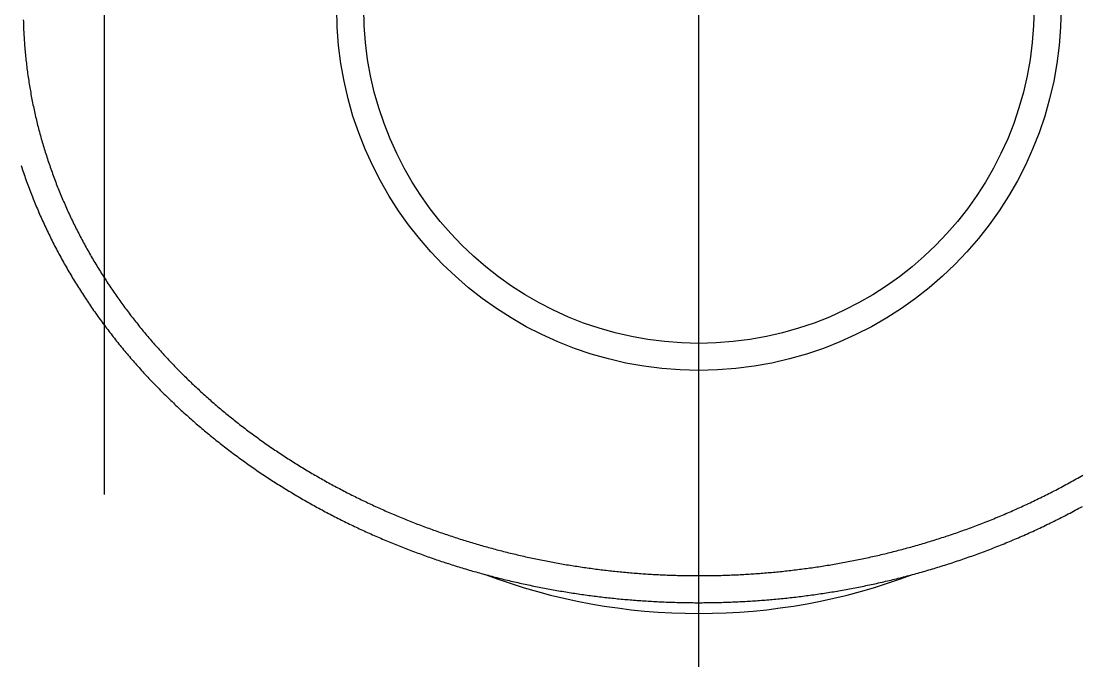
# Model space of a CAD drawing. Extents: x -46.7 to 49, y -47.1 to 16.5.
# Drawn here: x 31.56 to 41.37, y -6.04 to -0.12 of the extents above; entities that cross this region are included whole.
import ezdxf

# ---------------------------------------------------------------- set-up
doc = ezdxf.new("R2010")
doc.units = 0
doc.linetypes.add('CENTER', pattern=[50.8, 31.75, -6.35, 6.35, -6.35])
doc.linetypes.add('DASHED', pattern=[19.05, 12.7, -6.35])
doc.layers.get('0').update_dxf_attribs({"linetype": 'CONTINUOUS'})
doc.layers.add('CENTER', color=1, linetype='CENTER')

msp = doc.modelspace()

# ---------------------------------------------------------------- linework, layer by layer
at = {"color": 3, "linetype": 'DASHED'}
msp.add_line((32.3317, 8.2), (32.3317, -24.8), dxfattribs=at)
at = {"color": 7}
for points in [[(31.583, -0.1049, 0), (31.5834, -0.1211, 0), (31.5839, -0.1372, 0), (31.5844, -0.1534, 0), (31.585, -0.1695, 0), (31.5856, -0.1856, 0), (31.5863, -0.2018, 0), (31.5871, -0.2179, 0), (31.588, -0.234, 0), (31.5888, -0.2502, 0), (31.5898, -0.2663, 0), (31.5908, -0.2824, 0), (31.5919, -0.2985, 0), (31.593, -0.3146, 0), (31.5942, -0.3308, 0), (31.5954, -0.3469, 0), (31.5967, -0.363, 0), (31.5981, -0.3791, 0), (31.5995, -0.3952, 0), (31.601, -0.4113, 0), (31.6025, -0.4274, 0), (31.6041, -0.4435, 0), (31.6058, -0.4595, 0), (31.6075, -0.4756, 0), (31.6093, -0.4917, 0), (31.6111, -0.5078, 0), (31.613, -0.5238, 0), (31.6149, -0.5399, 0), (31.6169, -0.5559, 0), (31.619, -0.572, 0), (31.6211, -0.588, 0), (31.6233, -0.604, 0), (31.6256, -0.6201, 0), (31.6279, -0.6361, 0), (31.6302, -0.6521, 0), (31.6326, -0.6681, 0), (31.6351, -0.6841, 0), (31.6376, -0.7001, 0), (31.6402, -0.7161, 0), (31.6429, -0.7321, 0), (31.6456, -0.748, 0), (31.6483, -0.764, 0), (31.6512, -0.7799, 0), (31.6541, -0.7959, 0), (31.657, -0.8118, 0), (31.66, -0.8277, 0), (31.663, -0.8436, 0), (31.6662, -0.8595, 0), (31.6693, -0.8754, 0), (31.6726, -0.8913, 0), (31.6759, -0.9072, 0), (31.6792, -0.9231, 0), (31.6826, -0.9389, 0), (31.6861, -0.9548, 0), (31.6896, -0.9706, 0), (31.6932, -0.9864, 0), (31.6968, -1.0022, 0), (31.7005, -1.018, 0), (31.7042, -1.0338, 0), (31.708, -1.0496, 0), (31.7119, -1.0654, 0), (31.7158, -1.0811, 0), (31.7198, -1.0969, 0), (31.7239, -1.1126, 0), (31.7279, -1.1283, 0), (31.7321, -1.144, 0), (31.7363, -1.1597, 0), (31.7406, -1.1754, 0), (31.7449, -1.191, 0), (31.7493, -1.2067, 0), (31.7537, -1.2223, 0), (31.7582, -1.2379, 0), (31.7627, -1.2535, 0), (31.7673, -1.2691, 0), (31.772, -1.2847, 0), (31.7767, -1.3002, 0), (31.7815, -1.3158, 0), (31.7863, -1.3313, 0), (31.7912, -1.3468, 0), (31.7961, -1.3623, 0), (31.8011, -1.3778, 0), (31.8062, -1.3932, 0), (31.8113, -1.4087, 0), (31.8164, -1.4241, 0), (31.8216, -1.4395, 0), (31.8269, -1.4549, 0), (31.8322, -1.4703, 0), (31.8376, -1.4856, 0), (31.843, -1.501, 0), (31.8485, -1.5163, 0), (31.854, -1.5316, 0), (31.8596, -1.5469, 0), (31.8652, -1.5621, 0), (31.8709, -1.5774, 0), (31.8767, -1.5926, 0), (31.8825, -1.6078, 0), (31.8883, -1.623, 0), (31.8942, -1.6381, 0), (31.9002, -1.6533, 0), (31.9062, -1.6684, 0), (31.9123, -1.6835, 0), (31.9184, -1.6986, 0), (31.9245, -1.7136, 0), (31.9308, -1.7287, 0), (31.937, -1.7437, 0), (31.9433, -1.7587, 0), (31.9497, -1.7737, 0), (31.9561, -1.7886, 0), (31.9626, -1.8036, 0), (31.9691, -1.8185, 0), (31.9757, -1.8334, 0), (31.9823, -1.8482, 0), (31.989, -1.8631, 0), (31.9958, -1.8779, 0), (32.0025, -1.8927, 0), (32.0094, -1.9075, 0), (32.0162, -1.9222, 0), (32.0232, -1.9369, 0), (32.0302, -1.9516, 0), (32.0372, -1.9663, 0), (32.0443, -1.9809, 0), (32.0514, -1.9956, 0), (32.0586, -2.0102, 0), (32.0658, -2.0248, 0), (32.0731, -2.0393, 0), (32.0804, -2.0538, 0), (32.0878, -2.0683, 0), (32.0952, -2.0828, 0), (32.1027, -2.0972, 0), (32.1102, -2.1117, 0), (32.1178, -2.1261, 0), (32.1254, -2.1404, 0), (32.133, -2.1548, 0), (32.1407, -2.1691, 0), (32.1485, -2.1833, 0), (32.1563, -2.1976, 0), (32.1641, -2.2118, 0), (32.172, -2.226, 0), (32.18, -2.2402, 0), (32.1879, -2.2543, 0), (32.196, -2.2685, 0), (32.204, -2.2825, 0), (32.2122, -2.2966, 0), (32.2203, -2.3106, 0), (32.2285, -2.3246, 0), (32.2368, -2.3386, 0), (32.2451, -2.3525, 0), (32.2534, -2.3664, 0), (32.2618, -2.3803, 0), (32.2703, -2.3942, 0), (32.2787, -2.408, 0), (32.2872, -2.4218, 0), (32.2958, -2.4356, 0), (32.3044, -2.4493, 0), (32.3131, -2.463, 0), (32.3218, -2.4767, 0), (32.3305, -2.4904, 0), (32.3393, -2.504, 0), (32.3481, -2.5176, 0), (32.357, -2.5312, 0), (32.3659, -2.5447, 0), (32.3748, -2.5582, 0), (32.3838, -2.5717, 0), (32.3928, -2.5851, 0), (32.4019, -2.5985, 0), (32.411, -2.6119, 0), (32.4202, -2.6253, 0), (32.4294, -2.6386, 0), (32.4386, -2.6519, 0), (32.4479, -2.6652, 0), (32.4572, -2.6784, 0), (32.4666, -2.6916, 0), (32.476, -2.7048, 0), (32.4854, -2.7179, 0), (32.4949, -2.731, 0), (32.5044, -2.7441, 0), (32.514, -2.7572, 0), (32.5236, -2.7702, 0), (32.5332, -2.7832, 0), (32.5429, -2.7961, 0), (32.5526, -2.809, 0), (32.5624, -2.8219, 0), (32.5722, -2.8348, 0), (32.582, -2.8476, 0), (32.5919, -2.8604, 0), (32.6018, -2.8732, 0), (32.6117, -2.8859, 0), (32.6217, -2.8986, 0), (32.6317, -2.9113, 0), (32.6418, -2.9239, 0), (32.6519, -2.9365, 0), (32.662, -2.9491, 0), (32.6722, -2.9616, 0), (32.6824, -2.9741, 0), (32.6927, -2.9866, 0), (32.7029, -2.999, 0), (32.7133, -3.0114, 0), (32.7236, -3.0238, 0), (32.734, -3.0362, 0), (32.7444, -3.0485, 0), (32.7549, -3.0608, 0), (32.7654, -3.073, 0), (32.7759, -3.0852, 0), (32.7865, -3.0974, 0), (32.7971, -3.1096, 0), (32.8078, -3.1217, 0), (32.8184, -3.1338, 0), (32.8292, -3.1458, 0), (32.8399, -3.1579, 0), (32.8507, -3.1699, 0), (32.8615, -3.1818, 0), (32.8724, -3.1938, 0), (32.8833, -3.2056, 0), (32.8942, -3.2175, 0), (32.9052, -3.2293, 0), (32.9162, -3.2411, 0), (32.9272, -3.2529, 0), (32.9383, -3.2647, 0), (32.9494, -3.2763, 0), (32.9605, -3.288, 0), (32.9717, -3.2997, 0), (32.9829, -3.3113, 0), (32.9941, -3.3228, 0), (33.0054, -3.3344, 0), (33.0167, -3.3459, 0), (33.028, -3.3574, 0), (33.0394, -3.3688, 0), (33.0508, -3.3802, 0), (33.0622, -3.3916, 0), (33.0737, -3.403, 0), (33.0852, -3.4143, 0), (33.0968, -3.4256, 0), (33.1083, -3.4368, 0), (33.1199, -3.448, 0), (33.1316, -3.4592, 0), (33.1432, -3.4704, 0), (33.1549, -3.4815, 0), (33.1666, -3.4926, 0), (33.1784, -3.5036, 0), (33.1902, -3.5146, 0), (33.202, -3.5256, 0), (33.2139, -3.5366, 0), (33.2258, -3.5475, 0), (33.2377, -3.5584, 0), (33.2496, -3.5692, 0), (33.2616, -3.58, 0), (33.2736, -3.5908, 0), (33.2857, -3.6016, 0), (33.2977, -3.6123, 0), (33.3099, -3.623, 0), (33.322, -3.6337, 0), (33.3341, -3.6443, 0), (33.3463, -3.6549, 0), (33.3586, -3.6654, 0), (33.3708, -3.6759, 0), (33.3831, -3.6864, 0), (33.3954, -3.6969, 0), (33.4078, -3.7073, 0), (33.4201, -3.7177, 0), (33.4325, -3.7281, 0), (33.445, -3.7384, 0), (33.4574, -3.7487, 0), (33.4699, -3.7589, 0), (33.4824, -3.7691, 0), (33.495, -3.7793, 0), (33.5075, -3.7895, 0), (33.5201, -3.7996, 0), (33.5328, -3.8097, 0), (33.5454, -3.8197, 0), (33.5581, -3.8298, 0), (33.5708, -3.8397, 0), (33.5836, -3.8497, 0), (33.5963, -3.8596, 0), (33.6091, -3.8695, 0), (33.622, -3.8793, 0), (33.6348, -3.8891, 0), (33.6477, -3.8989, 0), (33.6606, -3.9087, 0), (33.6735, -3.9184, 0), (33.6865, -3.9281, 0), (33.6995, -3.9377, 0), (33.7125, -3.9473, 0), (33.7255, -3.9569, 0), (33.7386, -3.9664, 0), (33.7517, -3.9759, 0), (33.7648, -3.9854, 0), (33.7779, -3.9948, 0), (33.7911, -4.0042, 0), (33.8043, -4.0136, 0), (33.8175, -4.0229, 0), (33.8307, -4.0322, 0), (33.844, -4.0415, 0), (33.8573, -4.0507, 0), (33.8706, -4.0599, 0), (33.8839, -4.0691, 0), (33.8973, -4.0782, 0), (33.9107, -4.0873, 0), (33.9241, -4.0963, 0), (33.9375, -4.1054, 0), (33.951, -4.1143, 0), (33.9645, -4.1233, 0), (33.978, -4.1322, 0), (33.9915, -4.1411, 0), (34.0051, -4.1499, 0), (34.0187, -4.1588, 0), (34.0323, -4.1675, 0), (34.0459, -4.1763, 0), (34.0595, -4.185, 0), (34.0732, -4.1936, 0), (34.0869, -4.2023, 0), (34.1006, -4.2109, 0), (34.1143, -4.2195, 0), (34.1281, -4.228, 0), (34.1419, -4.2365, 0), (34.1557, -4.2449, 0), (34.1695, -4.2534, 0), (34.1833, -4.2618, 0), (34.1972, -4.2701, 0), (34.2111, -4.2784, 0), (34.225, -4.2867, 0), (34.2389, -4.295, 0), (34.2529, -4.3032, 0), (34.2668, -4.3113, 0), (34.2808, -4.3195, 0), (34.2948, -4.3276, 0), (34.3089, -4.3357, 0), (34.3229, -4.3437, 0), (34.337, -4.3517, 0), (34.3511, -4.3597, 0), (34.3652, -4.3676, 0), (34.3793, -4.3755, 0), (34.3934, -4.3834, 0), (34.4076, -4.3912, 0), (34.4218, -4.399, 0), (34.436, -4.4067, 0), (34.4502, -4.4144, 0), (34.4645, -4.4221, 0), (34.4787, -4.4297, 0), (34.493, -4.4374, 0), (34.5073, -4.4449, 0), (34.5216, -4.4525, 0), (34.5359, -4.46, 0), (34.5503, -4.4674, 0), (34.5646, -4.4748, 0), (34.579, -4.4822, 0), (34.5934, -4.4896, 0), (34.6078, -4.4969, 0), (34.6223, -4.5042, 0), (34.6367, -4.5114, 0), (34.6512, -4.5187, 0), (34.6657, -4.5258, 0), (34.6802, -4.533, 0), (34.6947, -4.5401, 0), (34.7092, -4.5472, 0), (34.7238, -4.5542, 0), (34.7383, -4.5612, 0), (34.7529, -4.5681, 0), (34.7675, -4.5751, 0), (34.7821, -4.5819, 0), (34.7967, -4.5888, 0), (34.8114, -4.5956, 0), (34.826, -4.6024, 0), (34.8407, -4.6091, 0), (34.8554, -4.6159, 0), (34.8701, -4.6225, 0), (34.8848, -4.6292, 0), (34.8996, -4.6358, 0), (34.9143, -4.6423, 0), (34.9291, -4.6489, 0), (34.9438, -4.6554, 0), (34.9586, -4.6618, 0), (34.9734, -4.6682, 0), (34.9883, -4.6746, 0), (35.0031, -4.681, 0), (35.0179, -4.6873, 0), (35.0328, -4.6936, 0), (35.0477, -4.6998, 0), (35.0626, -4.706, 0), (35.0775, -4.7122, 0), (35.0924, -4.7183, 0), (35.1073, -4.7244, 0), (35.1223, -4.7305, 0), (35.1372, -4.7365, 0), (35.1522, -4.7425, 0), (35.1672, -4.7485, 0), (35.1822, -4.7544, 0), (35.1972, -4.7603, 0), (35.2122, -4.7661, 0), (35.2273, -4.772, 0), (35.2423, -4.7778, 0), (35.2574, -4.7835, 0), (35.2725, -4.7892, 0), (35.2875, -4.7949, 0), (35.3026, -4.8005, 0), (35.3178, -4.8061, 0), (35.3329, -4.8117, 0), (35.348, -4.8172, 0), (35.3632, -4.8227, 0), (35.3783, -4.8282, 0), (35.3935, -4.8336, 0), (35.4087, -4.839, 0), (35.4239, -4.8444, 0), (35.4391, -4.8497, 0), (35.4544, -4.855, 0), (35.4696, -4.8602, 0), (35.4848, -4.8654, 0), (35.5001, -4.8706, 0), (35.5154, -4.8757, 0), (35.5307, -4.8808, 0), (35.546, -4.8859, 0), (35.5613, -4.891, 0), (35.5766, -4.896, 0), (35.5919, -4.9009, 0), (35.6072, -4.9059, 0), (35.6226, -4.9108, 0), (35.638, -4.9156, 0), (35.6533, -4.9204, 0), (35.6687, -4.9252, 0), (35.6841, -4.93, 0), (35.6995, -4.9347, 0), (35.7149, -4.9394, 0), (35.7304, -4.944, 0), (35.7458, -4.9486, 0), (35.7612, -4.9532, 0), (35.7767, -4.9578, 0), (35.7922, -4.9623, 0), (35.8076, -4.9668, 0), (35.8231, -4.9712, 0), (35.8386, -4.9756, 0), (35.8541, -4.98, 0), (35.8696, -4.9843, 0), (35.8852, -4.9886, 0), (35.9007, -4.9928, 0), (35.9162, -4.9971, 0), (35.9318, -5.0013, 0), (35.9474, -5.0054, 0), (35.9629, -5.0095, 0), (35.9785, -5.0136, 0), (35.9941, -5.0177, 0), (36.0097, -5.0217, 0), (36.0253, -5.0257, 0), (36.0409, -5.0296, 0), (36.0566, -5.0335, 0), (36.0722, -5.0374, 0), (36.0878, -5.0413, 0), (36.1035, -5.0451, 0), (36.1192, -5.0488, 0), (36.1348, -5.0526, 0), (36.1505, -5.0563, 0), (36.1662, -5.0599, 0), (36.1819, -5.0636, 0), (36.1976, -5.0672, 0), (36.2133, -5.0707, 0), (36.229, -5.0743, 0), (36.2447, -5.0777, 0), (36.2605, -5.0812, 0), (36.2762, -5.0846, 0), (36.292, -5.088, 0), (36.3077, -5.0914, 0), (36.3235, -5.0947, 0), (36.3393, -5.0979, 0), (36.355, -5.1012, 0), (36.3708, -5.1044, 0), (36.3866, -5.1076, 0), (36.4024, -5.1107, 0), (36.4182, -5.1138, 0), (36.434, -5.1169, 0), (36.4499, -5.1199, 0), (36.4657, -5.1229, 0), (36.4815, -5.1259, 0), (36.4974, -5.1288, 0), (36.5132, -5.1317, 0), (36.5291, -5.1346, 0), (36.5449, -5.1374, 0), (36.5608, -5.1402, 0), (36.5767, -5.1429, 0), (36.5926, -5.1456, 0), (36.6084, -5.1483, 0), (36.6243, -5.151, 0), (36.6402, -5.1536, 0), (36.6561, -5.1562, 0), (36.672, -5.1587, 0), (36.688, -5.1612, 0), (36.7039, -5.1637, 0), (36.7198, -5.1662, 0), (36.7357, -5.1685, 0), (36.7517, -5.1709, 0), (36.7676, -5.1733, 0), (36.7836, -5.1756, 0), (36.7995, -5.1778, 0), (36.8155, -5.18, 0), (36.8314, -5.1822, 0), (36.8474, -5.1844, 0), (36.8634, -5.1865, 0), (36.8794, -5.1886, 0), (36.8953, -5.1907, 0), (36.9113, -5.1927, 0), (36.9273, -5.1947, 0), (36.9433, -5.1966, 0), (36.9593, -5.1985, 0), (36.9753, -5.2004, 0), (36.9913, -5.2023, 0), (37.0073, -5.2041, 0), (37.0234, -5.2058, 0), (37.0394, -5.2076, 0), (37.0554, -5.2093, 0), (37.0714, -5.211, 0), (37.0875, -5.2126, 0), (37.1035, -5.2142, 0), (37.1195, -5.2157, 0), (37.1356, -5.2173, 0), (37.1516, -5.2188, 0), (37.1677, -5.2202, 0), (37.1837, -5.2217, 0), (37.1998, -5.223, 0), (37.2158, -5.2244, 0), (37.2319, -5.2257, 0), (37.248, -5.227, 0), (37.264, -5.2283, 0), (37.2801, -5.2295, 0), (37.2962, -5.2306, 0), (37.3123, -5.2318, 0), (37.3283, -5.2329, 0), (37.3444, -5.234, 0), (37.3605, -5.235, 0), (37.3766, -5.236, 0), (37.3927, -5.237, 0), (37.4088, -5.2379, 0), (37.4249, -5.2388, 0), (37.441, -5.2397, 0), (37.457, -5.2405, 0), (37.4731, -5.2413, 0), (37.4892, -5.2421, 0), (37.5053, -5.2428, 0), (37.5214, -5.2435, 0), (37.5375, -5.2442, 0), (37.5536, -5.2448, 0), (37.5697, -5.2454, 0), (37.5858, -5.2459, 0), (37.6019, -5.2465, 0), (37.618, -5.2469, 0), (37.6341, -5.2474, 0), (37.6502, -5.2478, 0), (37.6664, -5.2482, 0), (37.6825, -5.2485, 0), (37.6986, -5.2488, 0), (37.7147, -5.2491, 0), (37.7308, -5.2493, 0), (37.7469, -5.2496, 0), (37.763, -5.2497, 0), (37.7791, -5.2499, 0), (37.7952, -5.25, 0), (37.8114, -5.25, 0), (37.8275, -5.25, 0), (37.8436, -5.25, 0), (37.8597, -5.25, 0), (37.8758, -5.2499, 0), (37.8919, -5.2498, 0), (37.9081, -5.2497, 0), (37.9242, -5.2495, 0), (37.9403, -5.2493, 0), (37.9564, -5.249, 0), (37.9725, -5.2487, 0), (37.9886, -5.2484, 0), (38.0048, -5.248, 0), (38.0209, -5.2477, 0), (38.037, -5.2472, 0), (38.0531, -5.2468, 0), (38.0692, -5.2463, 0), (38.0854, -5.2457, 0), (38.1015, -5.2452, 0), (38.1176, -5.2446, 0), (38.1337, -5.2439, 0), (38.1499, -5.2432, 0), (38.166, -5.2425, 0), (38.1821, -5.2418, 0), (38.1982, -5.241, 0), (38.2143, -5.2402, 0), (38.2305, -5.2393, 0), (38.2466, -5.2385, 0), (38.2627, -5.2375, 0), (38.2788, -5.2366, 0), (38.2949, -5.2356, 0), (38.3111, -5.2346, 0), (38.3272, -5.2335, 0), (38.3433, -5.2324, 0), (38.3594, -5.2313, 0), (38.3755, -5.2301, 0), (38.3917, -5.2289, 0), (38.4078, -5.2276, 0), (38.4239, -5.2264, 0), (38.44, -5.2251, 0), (38.4561, -5.2237, 0), (38.4722, -5.2223, 0), (38.4884, -5.2209, 0), (38.5045, -5.2195, 0), (38.5206, -5.218, 0), (38.5367, -5.2165, 0), (38.5528, -5.2149, 0), (38.5689, -5.2133, 0), (38.585, -5.2117, 0), (38.6011, -5.21, 0), (38.6173, -5.2083, 0), (38.6334, -5.2066, 0), (38.6495, -5.2048, 0), (38.6656, -5.203, 0), (38.6817, -5.2012, 0), (38.6978, -5.1993, 0), (38.7139, -5.1974, 0), (38.73, -5.1954, 0), (38.7461, -5.1934, 0), (38.7622, -5.1914, 0), (38.7783, -5.1894, 0), (38.7944, -5.1873, 0), (38.8105, -5.1851, 0), (38.8266, -5.183, 0), (38.8427, -5.1808, 0), (38.8588, -5.1785, 0), (38.8749, -5.1763, 0), (38.891, -5.1739, 0), (38.9071, -5.1716, 0), (38.9232, -5.1692, 0), (38.9393, -5.1668, 0), (38.9554, -5.1644, 0), (38.9715, -5.1619, 0), (38.9875, -5.1594, 0), (39.0036, -5.1568, 0), (39.0197, -5.1542, 0), (39.0358, -5.1516, 0), (39.0519, -5.1489, 0), (39.068, -5.1462, 0), (39.0841, -5.1434, 0), (39.1002, -5.1407, 0), (39.1163, -5.1379, 0), (39.1324, -5.135, 0), (39.1485, -5.1321, 0), (39.1645, -5.1292, 0), (39.1806, -5.1262, 0), (39.1967, -5.1232, 0), (39.2128, -5.1202, 0), (39.2289, -5.1171, 0), (39.245, -5.114, 0), (39.261, -5.1108, 0), (39.2771, -5.1076, 0), (39.2932, -5.1044, 0), (39.3093, -5.1011, 0), (39.3254, -5.0978, 0), (39.3414, -5.0945, 0), (39.3575, -5.0911, 0), (39.3736, -5.0877, 0), (39.3897, -5.0842, 0), (39.4058, -5.0807, 0), (39.4218, -5.0772, 0), (39.4379, -5.0736, 0), (39.454, -5.07, 0), (39.47, -5.0663, 0), (39.4861, -5.0627, 0), (39.5022, -5.0589, 0), (39.5183, -5.0552, 0), (39.5343, -5.0514, 0), (39.5504, -5.0475, 0), (39.5664, -5.0436, 0), (39.5825, -5.0397, 0), (39.5986, -5.0357, 0), (39.6146, -5.0317, 0), (39.6307, -5.0277, 0), (39.6468, -5.0236, 0), (39.6628, -5.0195, 0), (39.6789, -5.0153, 0), (39.6949, -5.0111, 0), (39.711, -5.0069, 0), (39.727, -5.0026, 0), (39.7431, -4.9983, 0), (39.7592, -4.9939, 0), (39.7752, -4.9895, 0), (39.7913, -4.9851, 0), (39.8073, -4.9806, 0), (39.8233, -4.9761, 0), (39.8394, -4.9715, 0), (39.8554, -4.9669, 0), (39.8715, -4.9623, 0), (39.8875, -4.9576, 0), (39.9036, -4.9529, 0), (39.9196, -4.9481, 0), (39.9356, -4.9433, 0), (39.9517, -4.9384, 0), (39.9677, -4.9336, 0), (39.9838, -4.9286, 0), (39.9998, -4.9237, 0), (40.0158, -4.9187, 0), (40.0318, -4.9136, 0), (40.0479, -4.9085, 0), (40.0639, -4.9034, 0), (40.0799, -4.8982, 0), (40.096, -4.893, 0), (40.112, -4.8877, 0), (40.128, -4.8824, 0), (40.144, -4.8771, 0), (40.16, -4.8717, 0), (40.1761, -4.8662, 0), (40.1921, -4.8608, 0), (40.2081, -4.8553, 0), (40.2241, -4.8497, 0), (40.2401, -4.8441, 0), (40.2561, -4.8385, 0), (40.2721, -4.8328, 0), (40.2882, -4.827, 0), (40.3042, -4.8213, 0), (40.3202, -4.8154, 0), (40.3362, -4.8096, 0), (40.3522, -4.8037, 0), (40.3682, -4.7977, 0), (40.3842, -4.7917, 0), (40.4003, -4.7857, 0), (40.4163, -4.7796, 0), (40.4323, -4.7734, 0), (40.4483, -4.7673, 0), (40.4643, -4.761, 0), (40.4803, -4.7548, 0), (40.4963, -4.7485, 0), (40.5123, -4.7421, 0), (40.5283, -4.7357, 0), (40.5443, -4.7292, 0), (40.5603, -4.7227, 0), (40.5762, -4.7162, 0), (40.5922, -4.7096, 0), (40.6082, -4.703, 0), (40.6242, -4.6963, 0), (40.6401, -4.6896, 0), (40.6561, -4.6828, 0), (40.6721, -4.676, 0), (40.688, -4.6691, 0), (40.704, -4.6622, 0), (40.7199, -4.6552, 0), (40.7359, -4.6482, 0), (40.7518, -4.6412, 0), (40.7677, -4.6341, 0), (40.7836, -4.6269, 0), (40.7996, -4.6197, 0), (40.8155, -4.6125, 0), (40.8314, -4.6052, 0), (40.8473, -4.5978, 0), (40.8632, -4.5905, 0), (40.8791, -4.583, 0), (40.895, -4.5755, 0), (40.9108, -4.568, 0), (40.9267, -4.5604, 0), (40.9425, -4.5528, 0), (40.9584, -4.5451, 0), (40.9742, -4.5374, 0), (40.9901, -4.5297, 0), (41.0059, -4.5218, 0), (41.0217, -4.514, 0), (41.0375, -4.5061, 0), (41.0533, -4.4981, 0), (41.0691, -4.4901, 0), (41.0849, -4.482, 0), (41.1007, -4.4739, 0), (41.1164, -4.4657, 0), (41.1322, -4.4575, 0), (41.1479, -4.4493, 0), (41.1637, -4.441, 0), (41.1794, -4.4326, 0), (41.1951, -4.4242, 0), (41.2108, -4.4157, 0), (41.2265, -4.4072, 0), (41.2422, -4.3987, 0), (41.2579, -4.3901, 0), (41.2735, -4.3814, 0), (41.2892, -4.3727, 0), (41.3048, -4.3639, 0), (41.3204, -4.3551, 0), (41.336, -4.3463, 0), (41.3516, -4.3374, 0), (41.3672, -4.3284, 0), (41.3828, -4.3194, 0)], [(31.5633, -1.4548, 0), (31.5686, -1.4711, 0), (31.574, -1.4874, 0), (31.5794, -1.5037, 0), (31.5849, -1.5199, 0), (31.5905, -1.5361, 0), (31.5961, -1.5523, 0), (31.6017, -1.5685, 0), (31.6075, -1.5847, 0), (31.6132, -1.6009, 0), (31.6191, -1.617, 0), (31.6249, -1.6331, 0), (31.6309, -1.6491, 0), (31.6369, -1.6652, 0), (31.6429, -1.6813, 0), (31.649, -1.6973, 0), (31.6552, -1.7133, 0), (31.6614, -1.7292, 0), (31.6677, -1.7452, 0), (31.674, -1.7611, 0), (31.6804, -1.777, 0), (31.6869, -1.7929, 0), (31.6934, -1.8088, 0), (31.6999, -1.8246, 0), (31.7065, -1.8404, 0), (31.7132, -1.8562, 0), (31.7199, -1.872, 0), (31.7266, -1.8878, 0), (31.7334, -1.9035, 0), (31.7403, -1.9192, 0), (31.7472, -1.9348, 0), (31.7542, -1.9505, 0), (31.7612, -1.9661, 0), (31.7683, -1.9817, 0), (31.7755, -1.9973, 0), (31.7827, -2.0128, 0), (31.7899, -2.0283, 0), (31.7972, -2.0438, 0), (31.8045, -2.0593, 0), (31.8119, -2.0747, 0), (31.8194, -2.0901, 0), (31.8269, -2.1055, 0), (31.8344, -2.1209, 0), (31.842, -2.1362, 0), (31.8497, -2.1515, 0), (31.8574, -2.1668, 0), (31.8651, -2.182, 0), (31.8729, -2.1973, 0), (31.8808, -2.2125, 0), (31.8887, -2.2276, 0), (31.8967, -2.2428, 0), (31.9047, -2.2578, 0), (31.9127, -2.2729, 0), (31.9208, -2.288, 0), (31.929, -2.303, 0), (31.9372, -2.318, 0), (31.9454, -2.3329, 0), (31.9537, -2.3478, 0), (31.962, -2.3627, 0), (31.9704, -2.3776, 0), (31.9789, -2.3924, 0), (31.9873, -2.4072, 0), (31.9959, -2.422, 0), (32.0044, -2.4367, 0), (32.0131, -2.4514, 0), (32.0217, -2.4661, 0), (32.0305, -2.4807, 0), (32.0392, -2.4953, 0), (32.048, -2.5099, 0), (32.0569, -2.5245, 0), (32.0658, -2.539, 0), (32.0747, -2.5535, 0), (32.0837, -2.5679, 0), (32.0927, -2.5824, 0), (32.1018, -2.5968, 0), (32.1109, -2.6111, 0), (32.1201, -2.6254, 0), (32.1293, -2.6397, 0), (32.1386, -2.654, 0), (32.1479, -2.6683, 0), (32.1572, -2.6824, 0), (32.1666, -2.6966, 0), (32.1761, -2.7107, 0), (32.1855, -2.7249, 0), (32.195, -2.7389, 0), (32.2046, -2.753, 0), (32.2142, -2.767, 0), (32.2239, -2.7809, 0), (32.2335, -2.7949, 0), (32.2433, -2.8088, 0), (32.253, -2.8227, 0), (32.2629, -2.8365, 0), (32.2727, -2.8503, 0), (32.2826, -2.8641, 0), (32.2926, -2.8779, 0), (32.3025, -2.8916, 0), (32.3126, -2.9052, 0), (32.3226, -2.9189, 0), (32.3327, -2.9325, 0), (32.3429, -2.9461, 0), (32.353, -2.9596, 0), (32.3633, -2.9731, 0), (32.3735, -2.9866, 0), (32.3838, -3, 0), (32.3942, -3.0134, 0), (32.4045, -3.0268, 0), (32.415, -3.0401, 0), (32.4254, -3.0534, 0), (32.4359, -3.0667, 0), (32.4465, -3.0799, 0), (32.457, -3.0931, 0), (32.4676, -3.1063, 0), (32.4783, -3.1194, 0), (32.489, -3.1325, 0), (32.4997, -3.1456, 0), (32.5105, -3.1586, 0), (32.5213, -3.1716, 0), (32.5321, -3.1846, 0), (32.543, -3.1975, 0), (32.5539, -3.2104, 0), (32.5649, -3.2232, 0), (32.5758, -3.236, 0), (32.5869, -3.2488, 0), (32.5979, -3.2616, 0), (32.609, -3.2743, 0), (32.6202, -3.2869, 0), (32.6313, -3.2996, 0), (32.6425, -3.3122, 0), (32.6538, -3.3248, 0), (32.6651, -3.3373, 0), (32.6764, -3.3498, 0), (32.6878, -3.3623, 0), (32.6991, -3.3747, 0), (32.7106, -3.3872, 0), (32.722, -3.3995, 0), (32.7335, -3.4119, 0), (32.7451, -3.4242, 0), (32.7566, -3.4364, 0), (32.7682, -3.4487, 0), (32.7799, -3.4609, 0), (32.7915, -3.473, 0), (32.8033, -3.4851, 0), (32.815, -3.4973, 0), (32.8268, -3.5093, 0), (32.8386, -3.5213, 0), (32.8504, -3.5333, 0), (32.8623, -3.5453, 0), (32.8742, -3.5572, 0), (32.8862, -3.5691, 0), (32.8981, -3.5809, 0), (32.9102, -3.5928, 0), (32.9222, -3.6045, 0), (32.9343, -3.6163, 0), (32.9464, -3.628, 0), (32.9585, -3.6397, 0), (32.9707, -3.6513, 0), (32.9829, -3.6629, 0), (32.9952, -3.6745, 0), (33.0075, -3.686, 0), (33.0198, -3.6975, 0), (33.0321, -3.709, 0), (33.0445, -3.7204, 0), (33.0569, -3.7318, 0), (33.0693, -3.7432, 0), (33.0818, -3.7545, 0), (33.0943, -3.7658, 0), (33.1068, -3.7771, 0), (33.1194, -3.7883, 0), (33.132, -3.7995, 0), (33.1446, -3.8106, 0), (33.1573, -3.8217, 0), (33.17, -3.8328, 0), (33.1827, -3.8439, 0), (33.1954, -3.8549, 0), (33.2082, -3.8659, 0), (33.221, -3.8768, 0), (33.2339, -3.8877, 0), (33.2467, -3.8986, 0), (33.2596, -3.9094, 0), (33.2726, -3.9202, 0), (33.2855, -3.9309, 0), (33.2985, -3.9417, 0), (33.3115, -3.9524, 0), (33.3246, -3.963, 0), (33.3376, -3.9736, 0), (33.3507, -3.9842, 0), (33.3639, -3.9947, 0), (33.377, -4.0053, 0), (33.3902, -4.0157, 0), (33.4034, -4.0262, 0), (33.4167, -4.0366, 0), (33.43, -4.0469, 0), (33.4433, -4.0573, 0), (33.4566, -4.0676, 0), (33.47, -4.0778, 0), (33.4833, -4.088, 0), (33.4968, -4.0982, 0), (33.5102, -4.1084, 0), (33.5237, -4.1185, 0), (33.5372, -4.1286, 0), (33.5507, -4.1386, 0), (33.5642, -4.1486, 0), (33.5778, -4.1586, 0), (33.5914, -4.1685, 0), (33.605, -4.1784, 0), (33.6187, -4.1883, 0), (33.6324, -4.1981, 0), (33.6461, -4.2079, 0), (33.6598, -4.2176, 0), (33.6735, -4.2273, 0), (33.6873, -4.237, 0), (33.7011, -4.2466, 0), (33.715, -4.2562, 0), (33.7288, -4.2658, 0), (33.7427, -4.2754, 0), (33.7566, -4.2848, 0), (33.7705, -4.2943, 0), (33.7845, -4.3037, 0), (33.7985, -4.3131, 0), (33.8125, -4.3224, 0), (33.8265, -4.3318, 0), (33.8405, -4.341, 0), (33.8546, -4.3503, 0), (33.8687, -4.3595, 0), (33.8828, -4.3686, 0), (33.897, -4.3778, 0), (33.9111, -4.3868, 0), (33.9253, -4.3959, 0), (33.9395, -4.4049, 0), (33.9538, -4.4139, 0), (33.968, -4.4228, 0), (33.9823, -4.4317, 0), (33.9966, -4.4406, 0), (34.0109, -4.4494, 0), (34.0253, -4.4582, 0), (34.0396, -4.467, 0), (34.054, -4.4757, 0), (34.0684, -4.4844, 0), (34.0829, -4.493, 0), (34.0973, -4.5016, 0), (34.1118, -4.5102, 0), (34.1263, -4.5188, 0), (34.1408, -4.5273, 0), (34.1553, -4.5357, 0), (34.1699, -4.5441, 0), (34.1845, -4.5525, 0), (34.1991, -4.5609, 0), (34.2137, -4.5692, 0), (34.2283, -4.5774, 0), (34.243, -4.5857, 0), (34.2576, -4.5939, 0), (34.2723, -4.6021, 0), (34.287, -4.6102, 0), (34.3018, -4.6183, 0), (34.3165, -4.6263, 0), (34.3313, -4.6343, 0), (34.3461, -4.6423, 0), (34.3609, -4.6502, 0), (34.3757, -4.6581, 0), (34.3905, -4.666, 0), (34.4054, -4.6738, 0), (34.4203, -4.6816, 0), (34.4352, -4.6894, 0), (34.4501, -4.6971, 0), (34.465, -4.7047, 0), (34.48, -4.7124, 0), (34.4949, -4.72, 0), (34.5099, -4.7275, 0), (34.5249, -4.7351, 0), (34.5399, -4.7425, 0), (34.555, -4.75, 0), (34.57, -4.7574, 0), (34.5851, -4.7648, 0), (34.6002, -4.7721, 0), (34.6152, -4.7794, 0), (34.6304, -4.7867, 0), (34.6455, -4.7939, 0), (34.6606, -4.8011, 0), (34.6758, -4.8082, 0), (34.691, -4.8153, 0), (34.7062, -4.8224, 0), (34.7214, -4.8294, 0), (34.7366, -4.8364, 0), (34.7518, -4.8434, 0), (34.7671, -4.8503, 0), (34.7823, -4.8572, 0), (34.7976, -4.864, 0), (34.8129, -4.8708, 0), (34.8282, -4.8776, 0), (34.8435, -4.8844, 0), (34.8589, -4.891, 0), (34.8742, -4.8977, 0), (34.8896, -4.9043, 0), (34.905, -4.9109, 0), (34.9204, -4.9175, 0), (34.9358, -4.924, 0), (34.9512, -4.9305, 0), (34.9666, -4.9369, 0), (34.9821, -4.9433, 0), (34.9976, -4.9497, 0), (35.013, -4.956, 0), (35.0285, -4.9623, 0), (35.044, -4.9685, 0), (35.0596, -4.9747, 0), (35.0751, -4.9809, 0), (35.0906, -4.987, 0), (35.1062, -4.9931, 0), (35.1218, -4.9992, 0), (35.1373, -5.0053, 0), (35.1529, -5.0112, 0), (35.1686, -5.0172, 0), (35.1842, -5.0231, 0), (35.1998, -5.029, 0), (35.2155, -5.0348, 0), (35.2311, -5.0406, 0), (35.2468, -5.0464, 0), (35.2625, -5.0521, 0), (35.2782, -5.0578, 0), (35.2939, -5.0635, 0), (35.3096, -5.0691, 0), (35.3254, -5.0747, 0), (35.3411, -5.0803, 0), (35.3569, -5.0858, 0), (35.3726, -5.0912, 0), (35.3884, -5.0967, 0), (35.4042, -5.1021, 0), (35.42, -5.1074, 0), (35.4359, -5.1128, 0), (35.4517, -5.1181, 0), (35.4675, -5.1233, 0), (35.4834, -5.1285, 0), (35.4992, -5.1337, 0), (35.5151, -5.1388, 0), (35.531, -5.144, 0), (35.5469, -5.149, 0), (35.5628, -5.154, 0), (35.5787, -5.159, 0), (35.5947, -5.164, 0), (35.6106, -5.1689, 0), (35.6265, -5.1738, 0), (35.6425, -5.1787, 0), (35.6585, -5.1835, 0), (35.6745, -5.1883, 0), (35.6905, -5.193, 0), (35.7065, -5.1977, 0), (35.7225, -5.2024, 0), (35.7385, -5.207, 0), (35.7545, -5.2116, 0), (35.7706, -5.2161, 0), (35.7866, -5.2207, 0), (35.8027, -5.2252, 0), (35.8187, -5.2296, 0), (35.8348, -5.234, 0), (35.8509, -5.2384, 0), (35.867, -5.2427, 0), (35.8831, -5.247, 0), (35.8992, -5.2513, 0), (35.9154, -5.2555, 0), (35.9315, -5.2597, 0), (35.9476, -5.2639, 0), (35.9638, -5.268, 0), (35.98, -5.2721, 0), (35.9961, -5.2761, 0), (36.0123, -5.2801, 0), (36.0285, -5.2841, 0), (36.0447, -5.2881, 0), (36.0609, -5.2919, 0), (36.0771, -5.2958, 0), (36.0933, -5.2996, 0), (36.1096, -5.3034, 0), (36.1258, -5.3072, 0), (36.1421, -5.3109, 0), (36.1583, -5.3146, 0), (36.1746, -5.3182, 0), (36.1908, -5.3219, 0), (36.2071, -5.3254, 0), (36.2234, -5.329, 0), (36.2397, -5.3325, 0), (36.256, -5.3359, 0), (36.2723, -5.3394, 0), (36.2886, -5.3428, 0), (36.305, -5.3461, 0), (36.3213, -5.3494, 0), (36.3376, -5.3527, 0), (36.354, -5.356, 0), (36.3703, -5.3592, 0), (36.3867, -5.3624, 0), (36.403, -5.3655, 0), (36.4194, -5.3686, 0), (36.4358, -5.3717, 0), (36.4522, -5.3747, 0), (36.4686, -5.3777, 0), (36.485, -5.3807, 0), (36.5014, -5.3836, 0), (36.5178, -5.3865, 0), (36.5342, -5.3893, 0), (36.5506, -5.3921, 0), (36.5671, -5.3949, 0), (36.5835, -5.3976, 0), (36.5999, -5.4003, 0), (36.6164, -5.403, 0), (36.6328, -5.4056, 0), (36.6493, -5.4082, 0), (36.6658, -5.4108, 0), (36.6822, -5.4133, 0), (36.6987, -5.4158, 0), (36.7152, -5.4182, 0), (36.7317, -5.4207, 0), (36.7482, -5.423, 0), (36.7647, -5.4254, 0), (36.7812, -5.4277, 0), (36.7977, -5.4299, 0), (36.8142, -5.4322, 0), (36.8307, -5.4344, 0), (36.8472, -5.4365, 0), (36.8637, -5.4387, 0), (36.8803, -5.4408, 0), (36.8968, -5.4428, 0), (36.9133, -5.4448, 0), (36.9299, -5.4468, 0), (36.9464, -5.4487, 0), (36.963, -5.4507, 0), (36.9795, -5.4525, 0), (36.9961, -5.4543, 0), (37.0127, -5.4562, 0), (37.0292, -5.4579, 0), (37.0458, -5.4596, 0), (37.0624, -5.4613, 0), (37.079, -5.463, 0), (37.0955, -5.4646, 0), (37.1121, -5.4662, 0), (37.1287, -5.4677, 0), (37.1453, -5.4692, 0), (37.1619, -5.4707, 0), (37.1785, -5.4721, 0), (37.1951, -5.4735, 0), (37.2117, -5.4749, 0), (37.2283, -5.4762, 0), (37.2449, -5.4775, 0), (37.2615, -5.4788, 0), (37.2782, -5.48, 0), (37.2948, -5.4812, 0), (37.3114, -5.4823, 0), (37.328, -5.4835, 0), (37.3447, -5.4845, 0), (37.3613, -5.4856, 0), (37.3779, -5.4866, 0), (37.3945, -5.4875, 0), (37.4112, -5.4885, 0), (37.4278, -5.4894, 0), (37.4444, -5.4902, 0), (37.4611, -5.491, 0), (37.4777, -5.4918, 0), (37.4943, -5.4926, 0), (37.511, -5.4933, 0), (37.5276, -5.494, 0), (37.5443, -5.4946, 0), (37.5609, -5.4952, 0), (37.5776, -5.4958, 0), (37.5942, -5.4963, 0), (37.6108, -5.4968, 0), (37.6275, -5.4973, 0), (37.6441, -5.4977, 0), (37.6608, -5.4981, 0), (37.6774, -5.4985, 0), (37.6941, -5.4988, 0), (37.7107, -5.4991, 0), (37.7274, -5.4993, 0), (37.7441, -5.4995, 0), (37.7607, -5.4997, 0), (37.7774, -5.4999, 0), (37.794, -5.5, 0), (37.8107, -5.5, 0), (37.8273, -5.5, 0), (37.844, -5.5, 0), (37.8606, -5.5, 0), (37.8773, -5.4999, 0), (37.894, -5.4998, 0), (37.9106, -5.4996, 0), (37.9273, -5.4995, 0), (37.9439, -5.4992, 0), (37.9606, -5.499, 0), (37.9773, -5.4987, 0), (37.9939, -5.4984, 0), (38.0106, -5.498, 0), (38.0272, -5.4976, 0), (38.0439, -5.4971, 0), (38.0606, -5.4966, 0), (38.0772, -5.4961, 0), (38.0939, -5.4956, 0), (38.1106, -5.495, 0), (38.1272, -5.4944, 0), (38.1439, -5.4937, 0), (38.1606, -5.493, 0), (38.1772, -5.4923, 0), (38.1939, -5.4915, 0), (38.2106, -5.4907, 0), (38.2272, -5.4899, 0), (38.2439, -5.489, 0), (38.2605, -5.4881, 0), (38.2772, -5.4871, 0), (38.2939, -5.4861, 0), (38.3105, -5.4851, 0), (38.3272, -5.484, 0), (38.3439, -5.4829, 0), (38.3605, -5.4818, 0), (38.3772, -5.4806, 0), (38.3939, -5.4794, 0), (38.4105, -5.4782, 0), (38.4272, -5.4769, 0), (38.4438, -5.4756, 0), (38.4605, -5.4742, 0), (38.4772, -5.4728, 0), (38.4938, -5.4714, 0), (38.5105, -5.4699, 0), (38.5271, -5.4684, 0), (38.5438, -5.4669, 0), (38.5605, -5.4653, 0), (38.5771, -5.4637, 0), (38.5938, -5.4621, 0), (38.6104, -5.4604, 0), (38.6271, -5.4587, 0), (38.6437, -5.4569, 0), (38.6604, -5.4551, 0), (38.677, -5.4533, 0), (38.6937, -5.4514, 0), (38.7104, -5.4495, 0), (38.727, -5.4476, 0), (38.7437, -5.4456, 0), (38.7603, -5.4436, 0), (38.777, -5.4415, 0), (38.7936, -5.4394, 0), (38.8102, -5.4373, 0), (38.8269, -5.4351, 0), (38.8435, -5.4329, 0), (38.8602, -5.4307, 0), (38.8768, -5.4284, 0), (38.8935, -5.4261, 0), (38.9101, -5.4238, 0), (38.9268, -5.4214, 0), (38.9434, -5.419, 0), (38.9601, -5.4165, 0), (38.9767, -5.414, 0), (38.9933, -5.4115, 0), (39.01, -5.4089, 0), (39.0266, -5.4063, 0), (39.0433, -5.4036, 0), (39.0599, -5.4009, 0), (39.0766, -5.3982, 0), (39.0932, -5.3955, 0), (39.1098, -5.3927, 0), (39.1265, -5.3898, 0), (39.1431, -5.387, 0), (39.1598, -5.384, 0), (39.1764, -5.3811, 0), (39.193, -5.3781, 0), (39.2097, -5.3751, 0), (39.2263, -5.372, 0), (39.2429, -5.3689, 0), (39.2596, -5.3658, 0), (39.2762, -5.3626, 0), (39.2929, -5.3593, 0), (39.3095, -5.3561, 0), (39.3261, -5.3528, 0), (39.3428, -5.3494, 0), (39.3594, -5.3461, 0), (39.376, -5.3426, 0), (39.3927, -5.3392, 0), (39.4093, -5.3357, 0), (39.4259, -5.3321, 0), (39.4426, -5.3286, 0), (39.4592, -5.325, 0), (39.4758, -5.3213, 0), (39.4925, -5.3176, 0), (39.5091, -5.3139, 0), (39.5257, -5.3101, 0), (39.5423, -5.3063, 0), (39.559, -5.3024, 0), (39.5756, -5.2985, 0), (39.5922, -5.2946, 0), (39.6088, -5.2906, 0), (39.6255, -5.2866, 0), (39.6421, -5.2825, 0), (39.6587, -5.2784, 0), (39.6753, -5.2743, 0), (39.692, -5.2701, 0), (39.7086, -5.2659, 0), (39.7252, -5.2616, 0), (39.7418, -5.2573, 0), (39.7584, -5.2529, 0), (39.7751, -5.2485, 0), (39.7917, -5.2441, 0), (39.8083, -5.2397, 0), (39.8249, -5.2351, 0), (39.8415, -5.2306, 0), (39.8581, -5.226, 0), (39.8747, -5.2214, 0), (39.8914, -5.2167, 0), (39.908, -5.2119, 0), (39.9246, -5.2072, 0), (39.9412, -5.2024, 0), (39.9578, -5.1975, 0), (39.9744, -5.1926, 0), (39.991, -5.1877, 0), (40.0076, -5.1827, 0), (40.0242, -5.1777, 0), (40.0408, -5.1726, 0), (40.0574, -5.1675, 0), (40.074, -5.1624, 0), (40.0906, -5.1572, 0), (40.1072, -5.152, 0), (40.1238, -5.1467, 0), (40.1404, -5.1414, 0), (40.157, -5.136, 0), (40.1736, -5.1306, 0), (40.1902, -5.1252, 0), (40.2068, -5.1197, 0), (40.2234, -5.1141, 0), (40.24, -5.1086, 0), (40.2566, -5.1029, 0), (40.2732, -5.0973, 0), (40.2898, -5.0915, 0), (40.3063, -5.0858, 0), (40.3229, -5.08, 0), (40.3395, -5.0741, 0), (40.3561, -5.0682, 0), (40.3727, -5.0623, 0), (40.3893, -5.0563, 0), (40.4059, -5.0503, 0), (40.4225, -5.0442, 0), (40.4391, -5.0381, 0), (40.4557, -5.0319, 0), (40.4723, -5.0257, 0), (40.4889, -5.0194, 0), (40.5055, -5.0131, 0), (40.522, -5.0068, 0), (40.5386, -5.0004, 0), (40.5552, -4.9939, 0), (40.5718, -4.9874, 0), (40.5884, -4.9809, 0), (40.605, -4.9743, 0), (40.6215, -4.9676, 0), (40.6381, -4.961, 0), (40.6547, -4.9542, 0), (40.6713, -4.9474, 0), (40.6878, -4.9406, 0), (40.7044, -4.9337, 0), (40.721, -4.9268, 0), (40.7375, -4.9198, 0), (40.7541, -4.9128, 0), (40.7706, -4.9057, 0), (40.7872, -4.8986, 0), (40.8037, -4.8914, 0), (40.8202, -4.8842, 0), (40.8368, -4.8769, 0), (40.8533, -4.8696, 0), (40.8698, -4.8623, 0), (40.8863, -4.8549, 0), (40.9028, -4.8474, 0), (40.9194, -4.8399, 0), (40.9359, -4.8323, 0), (40.9523, -4.8247, 0), (40.9688, -4.8171, 0), (40.9853, -4.8093, 0), (41.0018, -4.8016, 0), (41.0183, -4.7938, 0), (41.0347, -4.7859, 0), (41.0512, -4.778, 0), (41.0676, -4.77, 0), (41.0841, -4.762, 0), (41.1005, -4.7539, 0), (41.1169, -4.7458, 0), (41.1333, -4.7377, 0), (41.1497, -4.7295, 0), (41.1662, -4.7212, 0), (41.1825, -4.7129, 0), (41.1989, -4.7045, 0), (41.2153, -4.6961, 0), (41.2317, -4.6876, 0), (41.248, -4.6791, 0), (41.2644, -4.6705, 0), (41.2807, -4.6619, 0), (41.297, -4.6532, 0), (41.3133, -4.6445, 0), (41.3297, -4.6357, 0), (41.3459, -4.6269, 0), (41.3622, -4.618, 0), (41.3785, -4.609, 0)]]:
    msp.add_polyline3d(points, dxfattribs=at)
at = {"color": 7, "linetype": 'CONTINUOUS'}
for radius in [3.35, 3.1]:
    msp.add_circle((37.8317, 0), radius, dxfattribs=at)
msp.add_arc((37.8317, 0), 5.6, 249.32801, 290.67199, dxfattribs=at)
at = {"layer": 'CENTER', "color": 1, "linetype": 'CENTER'}
msp.add_line((37.8317, -27.3), (37.8317, 16.5), dxfattribs=at)

doc.saveas('drawing.dxf')
